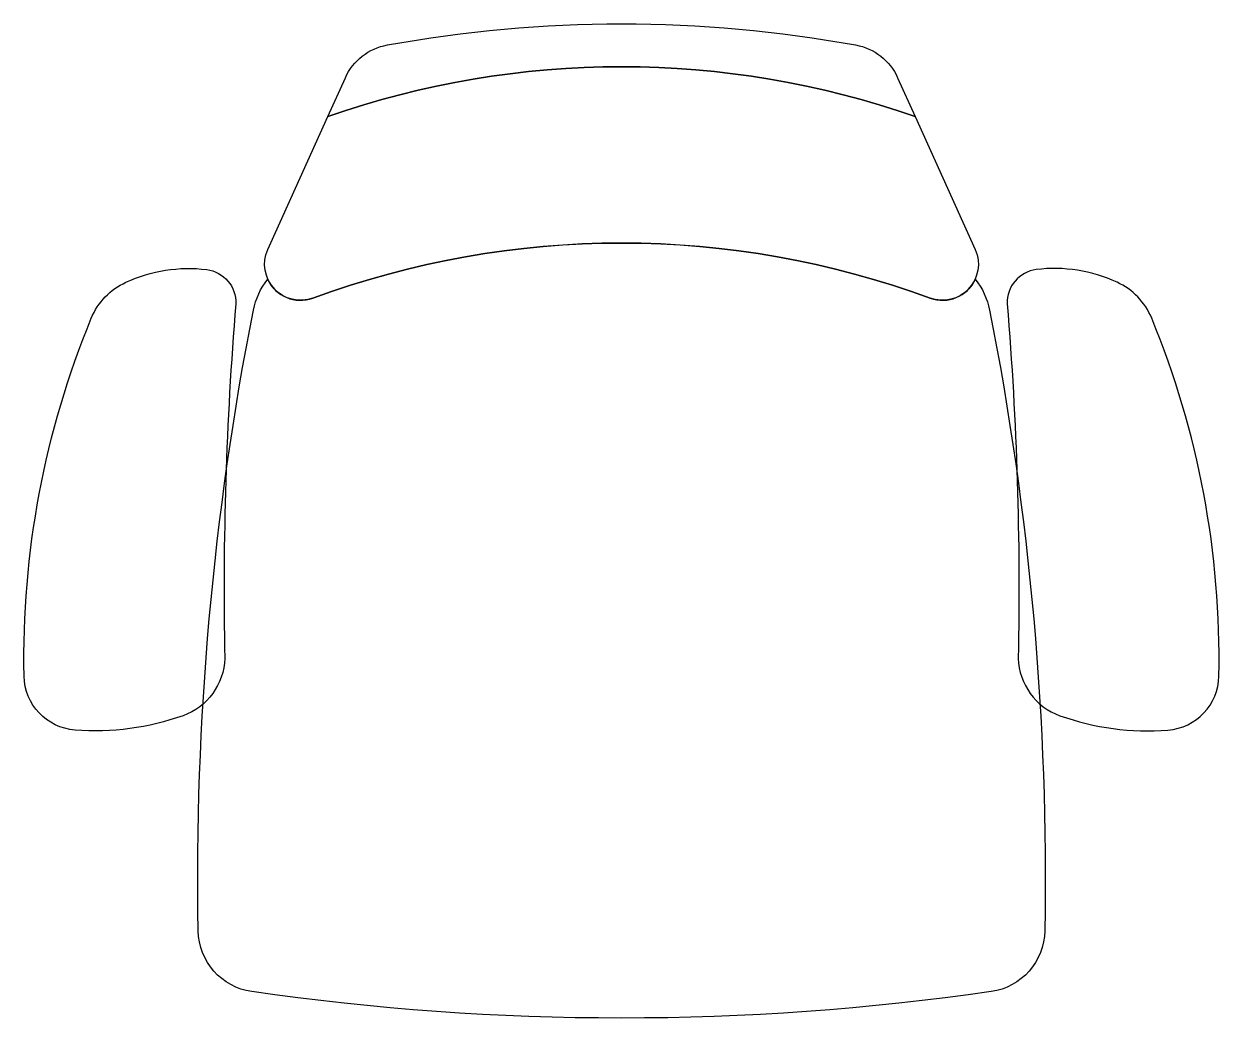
# Model space of a CAD drawing. Header units: millimetres. Extents: x -324 to 324, y -270 to 270.
import ezdxf

# ---------------------------------------------------------------- set-up
doc = ezdxf.new("R2010")
doc.units = ezdxf.units.MM
doc.header["$LTSCALE"] = 0.001

msp = doc.modelspace()

# ---------------------------------------------------------------- linework, layer by layer
for points in [[(-159.4, 219.6), (-149.9, 240.6, -0.247566), (-127.1, 258.4, -0.090094), (127.1, 258.4, -0.247566), (149.9, 240.6), (159.4, 219.6, 0.169357), (-159.4, 219.6)], [(-192, 147.3), (-159.4, 219.6, -0.169357), (159.4, 219.6), (192, 147.3, -0.663965), (167.5, 121, 0.17824), (-167.5, 121, -0.663965), (-192, 147.3)], [(-229.8, -222.4, -0.053084), (-199.8, 114.5, -0.123099), (-192, 131.2, 0.392708), (-167.5, 121, -0.178515), (167.5, 121, 0.392708), (192, 131.2, -0.123099), (199.8, 114.5, -0.053084), (229.8, -222.4, -0.368662), (200.6, -255.5, -0.071539), (-200.6, -255.5, -0.368662), (-229.8, -222.4)], [(-287.8, 110.1, -0.189597), (-269, 129.6, -0.139303), (-225.1, 136.5, -0.389292), (-209.4, 117.9, 0.025009), (-215.4, -74.6, -0.309812), (-238, -105.7, -0.105005), (-296.6, -113.5, -0.386097), (-324.3, -84.2, -0.102793), (-287.8, 110.1)], [(287.8, 110.1, 0.189597), (269, 129.6, 0.139303), (225.1, 136.5, 0.389292), (209.4, 117.9, -0.025009), (215.4, -74.6, 0.309812), (238, -105.7, 0.105005), (296.6, -113.5, 0.386097), (324.3, -84.2, 0.102793), (287.8, 110.1)]]:
    msp.add_lwpolyline(points, format="xyb")

doc.saveas('drawing.dxf')
